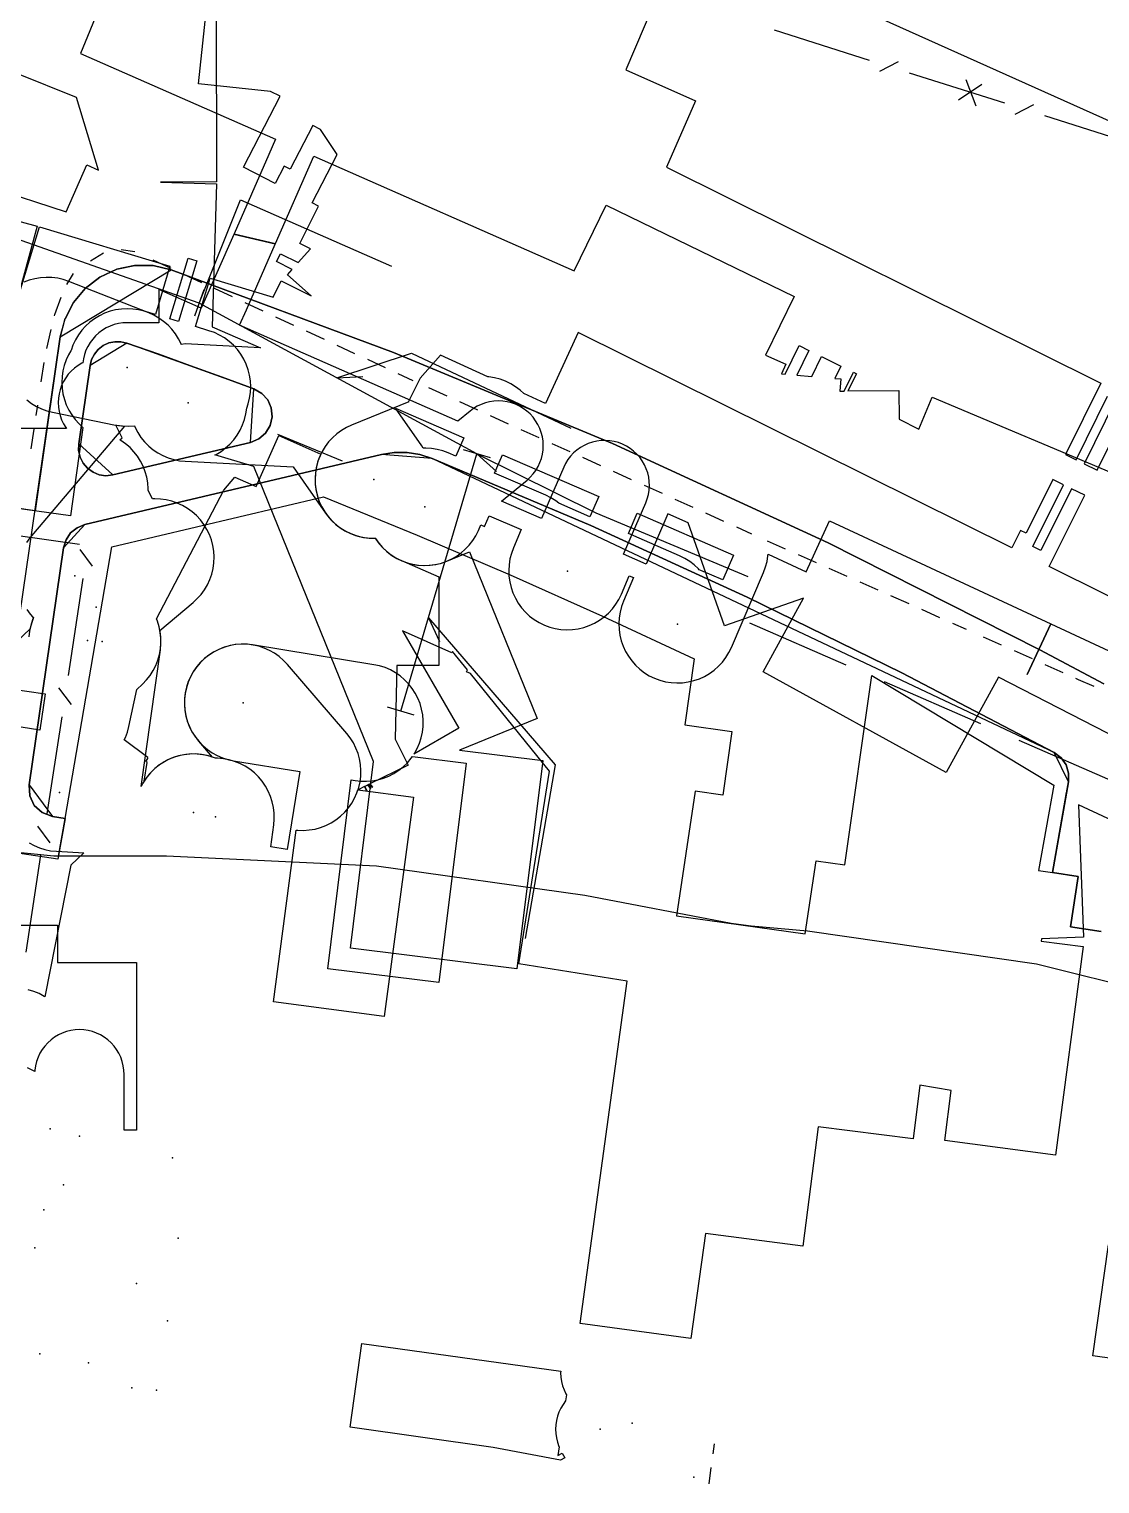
# Model space of a CAD drawing. Header units: metres. Extents: x -3782 to -2031, y 18790 to 19846.
# Drawn here: x -2287.5 to -2249.2, y 19525.9 to 19577.9 of the extents above; entities that cross this region are included whole.
import ezdxf

# ---------------------------------------------------------------- set-up
doc = ezdxf.new("R2010")
doc.units = ezdxf.units.M
for name, color, linetype in [('BOUNDARY', 7, 'Continuous'), ('CURB', 7, 'Continuous'), ('ELECTR_CABLE', 7, 'Continuous'), ('ELECTR_CABLE_COMM', 7, 'Continuous'), ('GRASS', 7, 'Continuous'), ('GROUND', 7, 'Continuous'), ('HEAT', 7, 'Continuous'), ('OVERHEAD_POWER_LINE', 7, 'Continuous'), ('ROAD', 7, 'Continuous'), ('SEWER', 7, 'Continuous'), ('SIDEWALK_PATH', 7, 'Continuous'), ('TREE', 7, 'Continuous'), ('WATER_PIPELINE', 7, 'Continuous')]:
    doc.layers.add(name, color=color, linetype=linetype)

msp = doc.modelspace()

# ---------------------------------------------------------------- linework, layer by layer
at = {"layer": 'BOUNDARY'}
msp.add_lwpolyline([(-2243.45, 19542.501), (-2251.484, 19544.512), (-2259.682, 19545.682), (-2261.698, 19545.863), (-2262.412, 19545.963), (-2267.644, 19546.959), (-2275.092, 19548.017), (-2282.606, 19548.37), (-2286.643, 19548.37), (-2288.405, 19548.548), (-2296.415, 19549.751), (-2298.312, 19550.132), (-2300.547, 19551.625), (-2307.232, 19555.634), (-2314.275, 19558.974), (-2321.61, 19561.613)], dxfattribs=at)
at = {"layer": 'CURB'}
for points in [[(-2214.674, 19559.326), (-2300.283, 19597.697)], [(-2285.332, 19569.657), (-2284.857, 19569.952)], [(-2284.235, 19570.066), (-2283.742, 19569.994)], [(-2286.587, 19565.707), (-2286.407, 19566.946), (-2282.443, 19569.345)], [(-2283.098, 19569.695), (-2282.455, 19569.398)], [(-2286.172, 19568.817), (-2285.932, 19569.205)], [(-2282.002, 19569.188), (-2281.359, 19568.89)], [(-2286.602, 19567.744), (-2286.378, 19568.364)], [(-2280.905, 19568.68), (-2280.263, 19568.382)], [(-2286.613, 19567.697), (-2286.602, 19567.744)], [(-2279.809, 19568.172), (-2279.167, 19567.874)], [(-2278.713, 19567.664), (-2278.071, 19567.366)], [(-2286.893, 19566.522), (-2286.729, 19567.21)], [(-2277.617, 19567.156), (-2276.975, 19566.859)], [(-2276.521, 19566.648), (-2275.879, 19566.351)], [(-2287.088, 19565.33), (-2286.986, 19566.031)], [(-2275.425, 19566.14), (-2274.782, 19565.843)], [(-2274.329, 19565.633), (-2273.794, 19565.385)], [(-2273.232, 19565.126), (-2272.587, 19564.835)], [(-2272.131, 19564.628), (-2271.486, 19564.336)], [(-2287.265, 19564.135), (-2287.209, 19564.502)], [(-2271.031, 19564.13), (-2270.386, 19563.838)], [(-2287.45, 19562.941), (-2287.342, 19563.641)], [(-2269.93, 19563.632), (-2269.285, 19563.34)], [(-2268.83, 19563.134), (-2268.184, 19562.842)], [(-2250.416, 19550.629), (-2250.346, 19551.023), (-2250.855, 19552.077), (-2273.101, 19562.592), (-2274.924, 19562.734), (-2285.531, 19560.227), (-2286.291, 19559.398), (-2287.522, 19550.92), (-2286.691, 19549.789), (-2286.239, 19549.716)], [(-2267.729, 19562.636), (-2267.084, 19562.344)], [(-2266.628, 19562.138), (-2265.983, 19561.846)], [(-2265.528, 19561.64), (-2264.883, 19561.348)], [(-2264.427, 19561.142), (-2263.782, 19560.85)], [(-2263.327, 19560.644), (-2262.681, 19560.352)], [(-2262.226, 19560.146), (-2261.687, 19559.902)], [(-2261.124, 19559.652), (-2260.477, 19559.364)], [(-2260.02, 19559.161), (-2259.373, 19558.873)], [(-2258.916, 19558.67), (-2258.269, 19558.382)], [(-2257.812, 19558.179), (-2257.165, 19557.892)], [(-2256.708, 19557.689), (-2256.061, 19557.401)], [(-2255.604, 19557.198), (-2254.957, 19556.91)], [(-2254.5, 19556.707), (-2254.01, 19556.489)], [(-2253.397, 19556.216), (-2252.75, 19555.929)], [(-2252.293, 19555.725), (-2251.647, 19555.435)], [(-2251.191, 19555.229), (-2250.546, 19554.939)], [(-2250.09, 19554.734), (-2250, 19554.693)], [(-2250, 19554.693), (-2249.442, 19554.446)], [(-2250.92, 19547.782), (-2250.413, 19550.645)], [(-2263.017, 19527.355), (-2263.066, 19526.998)], [(-2263.133, 19526.502), (-2263.213, 19525.919)]]:
    msp.add_lwpolyline(points, dxfattribs=at)
msp.add_lwpolyline([(-2285.344, 19565.919), (-2285.75, 19563.122), (-2284.53, 19562.005), (-2279.599, 19563.17), (-2279.48, 19565.081), (-2284.025, 19566.72)], close=True, dxfattribs=at)
at = {"layer": 'ELECTR_CABLE'}
for points in [[(-2280.834, 19578.768), (-2280.819, 19572.486), (-2282.819, 19572.481), (-2280.82, 19572.421), (-2280.975, 19567.305), (-2279.242, 19566.556), (-2281.719, 19566.687), (-2281.926, 19566.688), (-2282.081, 19566.673), (-2282.087, 19566.689), (-2282.179, 19566.874), (-2282.288, 19567.048), (-2282.414, 19567.212), (-2282.555, 19567.362), (-2282.711, 19567.497), (-2282.878, 19567.617), (-2283.057, 19567.719), (-2283.245, 19567.804), (-2286.104, 19568.925), (-2286.299, 19568.991), (-2286.5, 19569.037), (-2286.705, 19569.063), (-2286.911, 19569.07), (-2287.116, 19569.056), (-2287.319, 19569.022), (-2287.518, 19568.968), (-2287.711, 19568.895)], [(-2288.91, 19572.295), (-2286.203, 19571.412), (-2285.462, 19573.095), (-2285.04, 19572.909), (-2285.829, 19575.5), (-2292.244, 19578.078)], [(-2287.608, 19557.187), (-2287.481, 19557.024), (-2287.365, 19556.902), (-2287.431, 19556.726), (-2287.485, 19556.527), (-2287.493, 19556.489), (-2288.16, 19555.856)], [(-2258.303, 19555.202), (-2261.749, 19556.701)], [(-2253.482, 19553.105), (-2256.928, 19554.604)], [(-2248.661, 19551.008), (-2252.107, 19552.506)], [(-2287.524, 19548.844), (-2287.343, 19548.746), (-2287.153, 19548.666), (-2286.956, 19548.606), (-2286.754, 19548.565), (-2286.549, 19548.544), (-2285.567, 19548.492), (-2286.03, 19548.046), (-2286.962, 19543.341), (-2286.984, 19543.356), (-2287.165, 19543.454), (-2287.356, 19543.533), (-2287.553, 19543.594)]]:
    msp.add_lwpolyline(points, dxfattribs=at)
for points in [[(-2271.969, 19563.327), (-2272.254, 19562.671), (-2272.532, 19562.791), (-2272.725, 19562.864), (-2272.924, 19562.918), (-2273.127, 19562.952), (-2273.333, 19562.965), (-2273.426, 19562.963), (-2273.477, 19563.043), (-2274.422, 19564.394)], [(-2283.264, 19561.449), (-2283.262, 19561.513), (-2283.278, 19561.719), (-2283.313, 19561.922), (-2283.368, 19562.121), (-2283.442, 19562.313), (-2283.535, 19562.497), (-2283.645, 19562.671), (-2283.772, 19562.833), (-2283.914, 19562.983), (-2284.07, 19563.117), (-2284.239, 19563.236), (-2284.278, 19563.258), (-2284.193, 19563.335), (-2284.417, 19563.79), (-2284.382, 19563.782), (-2284.178, 19563.755), (-2283.972, 19563.749), (-2283.766, 19563.763), (-2283.758, 19563.765), (-2283.731, 19563.699), (-2283.635, 19563.517), (-2283.521, 19563.345), (-2283.391, 19563.185), (-2283.246, 19563.039), (-2283.087, 19562.907), (-2282.916, 19562.792), (-2282.734, 19562.695), (-2282.544, 19562.615), (-2282.347, 19562.555), (-2282.145, 19562.514), (-2281.94, 19562.493), (-2278.076, 19562.289), (-2276.917, 19560.634), (-2276.791, 19560.472), (-2276.649, 19560.322), (-2276.494, 19560.187), (-2276.325, 19560.068), (-2276.146, 19559.966), (-2275.958, 19559.882), (-2275.763, 19559.816), (-2275.562, 19559.771), (-2275.357, 19559.745), (-2275.151, 19559.739), (-2275.142, 19559.74), (-2275.136, 19559.73), (-2275.017, 19559.563), (-2274.881, 19559.407), (-2274.731, 19559.266), (-2274.567, 19559.141), (-2274.393, 19559.032), (-2274.208, 19558.94), (-2272.87, 19558.358), (-2272.87, 19555.19), (-2274.37, 19555.19), (-2274.425, 19552.557), (-2273.967, 19551.626), (-2275.334, 19550.953), (-2275.245, 19550.842), (-2275.263, 19550.828), (-2275.355, 19550.943), (-2275.405, 19550.918), (-2275.305, 19550.794), (-2275.317, 19550.784), (-2275.419, 19550.911), (-2275.513, 19550.865), (-2275.442, 19550.724), (-2275.45, 19550.72), (-2275.522, 19550.86), (-2275.758, 19550.744), (-2275.73, 19550.827), (-2275.685, 19551.028), (-2275.659, 19551.233), (-2275.654, 19551.439), (-2275.669, 19551.644), (-2275.703, 19551.847), (-2275.758, 19552.046), (-2275.832, 19552.238), (-2275.924, 19552.423), (-2276.034, 19552.597), (-2276.161, 19552.76), (-2278.277, 19555.223), (-2278.419, 19555.372), (-2278.575, 19555.507), (-2278.743, 19555.626), (-2278.922, 19555.728), (-2279.11, 19555.812), (-2279.306, 19555.877), (-2279.507, 19555.922), (-2279.712, 19555.948), (-2279.918, 19555.953), (-2280.123, 19555.938), (-2280.326, 19555.904), (-2280.525, 19555.849), (-2280.717, 19555.775), (-2280.902, 19555.683), (-2281.076, 19555.573), (-2281.239, 19555.446), (-2281.388, 19555.305), (-2281.523, 19555.149), (-2281.642, 19554.981), (-2281.744, 19554.801), (-2281.828, 19554.613), (-2281.893, 19554.418), (-2281.938, 19554.217), (-2281.964, 19554.012), (-2281.969, 19553.806), (-2281.955, 19553.601), (-2281.92, 19553.397), (-2281.865, 19553.199), (-2281.791, 19553.006), (-2281.699, 19552.822), (-2281.589, 19552.648), (-2281.463, 19552.485), (-2280.973, 19551.915), (-2281.102, 19551.956), (-2281.304, 19551.999), (-2281.509, 19552.022), (-2281.715, 19552.024), (-2281.92, 19552.007), (-2282.123, 19551.969), (-2282.321, 19551.912), (-2282.512, 19551.836), (-2282.695, 19551.741), (-2282.868, 19551.629), (-2283.029, 19551.5), (-2283.176, 19551.356), (-2283.309, 19551.199), (-2283.408, 19551.054), (-2283.301, 19551.72), (-2283.351, 19551.756), (-2283.279, 19551.858), (-2283.273, 19551.894), (-2284.124, 19552.525), (-2284.079, 19552.617), (-2284.006, 19552.81), (-2283.952, 19553.009), (-2283.664, 19554.331), (-2283.462, 19554.523), (-2283.32, 19554.672), (-2283.193, 19554.834), (-2283.082, 19555.008), (-2282.989, 19555.192), (-2282.914, 19555.384), (-2282.859, 19555.582), (-2282.823, 19555.785), (-2282.808, 19555.991), (-2282.812, 19556.197), (-2282.837, 19556.401), (-2282.847, 19556.446), (-2281.659, 19557.44), (-2281.508, 19557.58), (-2281.371, 19557.734), (-2281.25, 19557.9), (-2281.146, 19558.078), (-2281.059, 19558.265), (-2280.992, 19558.46), (-2280.944, 19558.66), (-2280.915, 19558.864), (-2280.907, 19559.07), (-2280.919, 19559.276), (-2280.951, 19559.48), (-2281.003, 19559.679), (-2281.075, 19559.872), (-2281.165, 19560.058), (-2281.272, 19560.234), (-2281.396, 19560.398), (-2281.536, 19560.549), (-2281.69, 19560.686), (-2281.857, 19560.807), (-2282.035, 19560.912), (-2282.222, 19560.998), (-2282.417, 19561.066), (-2282.617, 19561.114), (-2282.821, 19561.142), (-2283.027, 19561.15), (-2283.114, 19561.145)], [(-2267.148, 19561.23), (-2267.463, 19560.506), (-2268.574, 19560.989), (-2268.685, 19561.075), (-2268.86, 19561.184), (-2269.045, 19561.275), (-2270.879, 19562.073), (-2270.594, 19562.729)], [(-2262.327, 19559.133), (-2262.711, 19558.25), (-2263.492, 19558.59), (-2263.554, 19558.613), (-2263.58, 19558.643), (-2263.731, 19558.784), (-2263.894, 19558.91), (-2264.069, 19559.019), (-2264.254, 19559.11), (-2266.088, 19559.908), (-2265.773, 19560.632)], [(-2273.778, 19550.479), (-2274.822, 19542.633), (-2278.787, 19543.16), (-2277.969, 19549.304), (-2277.912, 19549.297), (-2277.706, 19549.292), (-2277.5, 19549.306), (-2277.297, 19549.341), (-2277.098, 19549.396), (-2276.906, 19549.47), (-2276.722, 19549.562), (-2276.547, 19549.672), (-2276.385, 19549.798), (-2276.235, 19549.94), (-2276.1, 19550.096), (-2275.981, 19550.264), (-2275.879, 19550.443), (-2275.795, 19550.632), (-2275.759, 19550.743)]]:
    msp.add_lwpolyline(points, close=True, dxfattribs=at)
at = {"layer": 'ELECTR_CABLE_COMM'}
for points in [[(-2260.878, 19577.919), (-2257.471, 19576.841)], [(-2257.088, 19576.442), (-2256.423, 19576.787)], [(-2256.04, 19576.388), (-2252.633, 19575.31)], [(-2254.022, 19576.142), (-2253.659, 19575.21)], [(-2253.45, 19575.963), (-2254.279, 19575.404)], [(-2252.25, 19574.911), (-2251.585, 19575.257)], [(-2251.203, 19574.858), (-2247.795, 19573.78)], [(-2281.442, 19568.149), (-2296.483, 19573.443)], [(-2281.442, 19568.149), (-2279.965, 19571.848)], [(-2279.965, 19571.848), (-2274.562, 19569.468)], [(-2281.276, 19568.621), (-2281.608, 19567.677)], [(-2271.505, 19562.757), (-2281.442, 19568.149)], [(-2276.514, 19565.475), (-2273.849, 19566.363)], [(-2273.849, 19566.363), (-2268.147, 19563.676)], [(-2276.514, 19565.475), (-2275.581, 19565.522)], [(-2274.223, 19553.559), (-2271.505, 19562.757)], [(-2271.025, 19562.615), (-2271.984, 19562.898)], [(-2271.505, 19562.757), (-2267.257, 19560.649)], [(-2271.505, 19562.757), (-2270.81, 19562.133)], [(-2267.257, 19560.649), (-2261.81, 19558.372)], [(-2285.715, 19559.519), (-2289.185, 19560.006)], [(-2285.254, 19558.738), (-2285.698, 19559.342)], [(-2286.119, 19554.834), (-2285.589, 19558.298)], [(-2273.239, 19556.889), (-2268.707, 19551.64)], [(-2273.239, 19556.889), (-2272.84, 19556.044)], [(-2286.011, 19553.791), (-2286.455, 19554.395)], [(-2273.744, 19553.418), (-2274.703, 19553.701)], [(-2286.877, 19549.887), (-2286.346, 19553.351)], [(-2268.707, 19551.64), (-2269.778, 19545.427)], [(-2286.768, 19548.844), (-2287.212, 19549.448)], [(-2287.634, 19544.94), (-2287.104, 19548.404)]]:
    msp.add_lwpolyline(points, dxfattribs=at)
at = {"layer": 'GRASS'}
for points in [[(-2279.48, 19565.081), (-2280.613, 19565.5), (-2281.748, 19565.912), (-2282.885, 19566.319), (-2284.025, 19566.72), (-2284.24, 19566.769), (-2284.459, 19566.77), (-2284.672, 19566.724), (-2284.873, 19566.63), (-2285.048, 19566.496), (-2285.188, 19566.328), (-2285.288, 19566.133), (-2285.344, 19565.919), (-2285.75, 19563.122), (-2285.755, 19562.877), (-2285.702, 19562.642), (-2285.594, 19562.427), (-2285.436, 19562.241), (-2285.236, 19562.099), (-2285.012, 19562.01), (-2284.773, 19561.978), (-2284.53, 19562.005), (-2279.599, 19563.17), (-2279.302, 19563.294), (-2279.064, 19563.499), (-2278.902, 19563.768), (-2278.831, 19564.081), (-2278.862, 19564.401), (-2278.99, 19564.688), (-2279.2, 19564.921)], [(-2257.38, 19554.83), (-2250.875, 19550.906), (-2251.414, 19547.856), (-2250.92, 19547.782), (-2250.346, 19551.023), (-2250.341, 19551.338), (-2250.43, 19551.633), (-2250.605, 19551.886), (-2250.855, 19552.077), (-2256.308, 19554.932), (-2261.835, 19557.638), (-2267.434, 19560.191), (-2273.101, 19562.592), (-2273.545, 19562.734), (-2274.002, 19562.805), (-2274.464, 19562.805), (-2274.924, 19562.734), (-2285.531, 19560.227), (-2285.81, 19560.115), (-2286.039, 19559.929), (-2286.203, 19559.685), (-2286.291, 19559.398), (-2287.522, 19550.92), (-2287.501, 19550.527), (-2287.338, 19550.184), (-2287.059, 19549.926), (-2286.691, 19549.789), (-2286.239, 19549.716), (-2284.562, 19559.429), (-2276.99, 19561.218), (-2273.641, 19559.85), (-2270.314, 19558.428), (-2267.011, 19556.952), (-2263.733, 19555.424), (-2264.069, 19553.07), (-2262.387, 19552.834), (-2262.705, 19550.556), (-2263.704, 19550.696), (-2264.369, 19546.236), (-2259.766, 19545.594), (-2259.374, 19548.206), (-2258.347, 19548.054)]]:
    msp.add_lwpolyline(points, close=True, dxfattribs=at)
at = {"layer": 'GROUND'}
msp.add_lwpolyline([(-2243.45, 19542.501), (-2251.484, 19544.512), (-2259.682, 19545.682), (-2261.698, 19545.863), (-2262.412, 19545.963), (-2267.644, 19546.959), (-2275.092, 19548.017), (-2282.606, 19548.37), (-2286.471, 19548.37), (-2286.239, 19549.716), (-2286.691, 19549.789), (-2287.059, 19549.926), (-2287.338, 19550.184), (-2287.501, 19550.527), (-2287.522, 19550.92), (-2286.291, 19559.398), (-2286.203, 19559.685), (-2286.039, 19559.929), (-2285.81, 19560.115), (-2285.531, 19560.227), (-2274.924, 19562.734), (-2274.464, 19562.805), (-2274.002, 19562.805), (-2273.545, 19562.734), (-2273.101, 19562.592), (-2267.434, 19560.191), (-2261.835, 19557.638), (-2256.308, 19554.932), (-2250.855, 19552.077), (-2250.605, 19551.886), (-2250.43, 19551.633), (-2250.341, 19551.338), (-2250.346, 19551.023), (-2250.92, 19547.782), (-2250.004, 19547.645), (-2250.273, 19545.846), (-2249.176, 19545.681)], dxfattribs=at)
at = {"layer": 'HEAT'}
for points in [[(-2287.606, 19564.685), (-2287.441, 19564.562), (-2287.264, 19564.456), (-2287.078, 19564.367), (-2286.884, 19564.297), (-2286.685, 19564.246), (-2284.428, 19563.79), (-2284.224, 19563.76), (-2284.115, 19563.754), (-2287.496, 19559.752), (-2287.621, 19559.588)], [(-2240.185, 19545.641), (-2249.982, 19550.204), (-2249.809, 19545.469), (-2251.309, 19545.414), (-2251.323, 19545.332), (-2249.825, 19545.135), (-2250.806, 19537.682), (-2254.772, 19538.204), (-2254.537, 19539.991), (-2255.663, 19540.174), (-2255.904, 19538.264), (-2259.298, 19538.693), (-2259.853, 19534.421), (-2263.333, 19534.873), (-2263.849, 19531.115), (-2267.812, 19531.659), (-2266.131, 19543.902), (-2270.012, 19544.523), (-2268.91, 19551.414), (-2271.735, 19554.9), (-2271.875, 19554.96), (-2271.843, 19555.034), (-2272.378, 19555.693), (-2272.399, 19555.646), (-2274.171, 19556.43), (-2272.15, 19552.951), (-2273.758, 19552.016), (-2273.741, 19552.04), (-2273.642, 19552.22), (-2273.56, 19552.41), (-2273.497, 19552.606), (-2273.454, 19552.808), (-2273.431, 19553.012), (-2273.428, 19553.218), (-2273.445, 19553.424), (-2273.483, 19553.626), (-2273.54, 19553.825), (-2273.616, 19554.016), (-2273.71, 19554.199), (-2273.822, 19554.372), (-2273.951, 19554.533), (-2274.094, 19554.681), (-2274.252, 19554.814), (-2274.421, 19554.931), (-2274.602, 19555.031), (-2274.791, 19555.112), (-2274.987, 19555.175), (-2275.189, 19555.218), (-2279.532, 19555.926), (-2279.737, 19555.95), (-2279.943, 19555.953), (-2280.148, 19555.935), (-2280.351, 19555.898), (-2280.549, 19555.841), (-2280.74, 19555.765), (-2280.923, 19555.67), (-2281.096, 19555.558), (-2281.258, 19555.43), (-2281.405, 19555.286), (-2281.538, 19555.129), (-2281.655, 19554.959), (-2281.755, 19554.779), (-2281.837, 19554.59), (-2281.899, 19554.393), (-2281.942, 19554.192), (-2281.966, 19553.987), (-2281.969, 19553.781), (-2281.951, 19553.576), (-2281.914, 19553.373), (-2281.857, 19553.175), (-2281.781, 19552.983), (-2281.686, 19552.8), (-2281.574, 19552.627), (-2281.446, 19552.466), (-2281.302, 19552.318), (-2281.145, 19552.185), (-2280.975, 19552.068), (-2280.795, 19551.969), (-2280.606, 19551.887), (-2280.409, 19551.824), (-2280.382, 19551.818), (-2280.575, 19551.854), (-2280.781, 19551.872), (-2280.853, 19551.871), (-2280.959, 19551.913), (-2281.157, 19551.97), (-2281.359, 19552.007), (-2281.565, 19552.025), (-2281.771, 19552.022), (-2281.976, 19551.999), (-2282.177, 19551.956), (-2282.374, 19551.893), (-2282.563, 19551.812), (-2282.743, 19551.712), (-2282.913, 19551.595), (-2283.07, 19551.462), (-2283.214, 19551.314), (-2283.343, 19551.153), (-2283.455, 19550.98), (-2283.516, 19550.862), (-2282.827, 19555.754), (-2282.809, 19555.959), (-2282.81, 19556.165), (-2282.832, 19556.37), (-2282.874, 19556.572), (-2282.935, 19556.769), (-2282.972, 19556.858), (-2280.552, 19561.464), (-2280.163, 19561.923), (-2279.403, 19561.586), (-2278.594, 19563.415), (-2277.09, 19562.75), (-2277.117, 19562.688), (-2277.191, 19562.496), (-2277.246, 19562.297), (-2277.281, 19562.094), (-2277.296, 19561.889), (-2277.291, 19561.682), (-2277.266, 19561.478), (-2277.22, 19561.277), (-2277.155, 19561.081), (-2277.072, 19560.893), (-2276.97, 19560.714), (-2276.851, 19560.545), (-2276.717, 19560.389), (-2276.567, 19560.247), (-2276.405, 19560.121), (-2276.23, 19560.011), (-2276.046, 19559.918), (-2275.854, 19559.844), (-2275.655, 19559.789), (-2275.452, 19559.754), (-2275.247, 19559.739), (-2275.144, 19559.742), (-2275.143, 19559.741), (-2275.024, 19559.572), (-2274.89, 19559.416), (-2274.74, 19559.274), (-2274.578, 19559.148), (-2274.403, 19559.038), (-2274.219, 19558.945), (-2274.027, 19558.871), (-2273.828, 19558.816), (-2273.625, 19558.781), (-2273.42, 19558.766), (-2273.214, 19558.772), (-2273.009, 19558.797), (-2272.808, 19558.842), (-2272.612, 19558.907), (-2272.424, 19558.991), (-2272.245, 19559.093), (-2272.076, 19559.211), (-2271.921, 19559.346), (-2271.779, 19559.496), (-2271.652, 19559.658), (-2271.542, 19559.832), (-2271.449, 19560.016), (-2271.361, 19560.216), (-2271.229, 19560.158), (-2271.065, 19560.541), (-2269.917, 19560.05), (-2270.199, 19559.392), (-2270.27, 19559.198), (-2270.323, 19558.999), (-2270.355, 19558.795), (-2270.368, 19558.59), (-2270.36, 19558.384), (-2270.332, 19558.18), (-2270.284, 19557.979), (-2270.217, 19557.784), (-2270.131, 19557.597), (-2270.027, 19557.419), (-2269.906, 19557.252), (-2269.77, 19557.098), (-2269.619, 19556.958), (-2269.454, 19556.833), (-2269.279, 19556.725), (-2269.094, 19556.635), (-2268.9, 19556.563), (-2268.701, 19556.511), (-2268.498, 19556.478), (-2268.292, 19556.466), (-2268.086, 19556.474), (-2267.882, 19556.502), (-2267.681, 19556.549), (-2267.486, 19556.617), (-2267.299, 19556.703), (-2267.121, 19556.807), (-2266.954, 19556.927), (-2266.8, 19557.064), (-2266.66, 19557.215), (-2266.535, 19557.379), (-2266.427, 19557.555), (-2266.337, 19557.74), (-2266.055, 19558.399), (-2265.9, 19558.332), (-2266.261, 19557.49), (-2266.332, 19557.296), (-2266.385, 19557.097), (-2266.417, 19556.893), (-2266.43, 19556.688), (-2266.422, 19556.482), (-2266.394, 19556.278), (-2266.346, 19556.077), (-2266.279, 19555.882), (-2266.193, 19555.695), (-2266.089, 19555.517), (-2265.968, 19555.35), (-2265.832, 19555.196), (-2265.681, 19555.056), (-2265.516, 19554.931), (-2265.341, 19554.823), (-2265.156, 19554.733), (-2264.962, 19554.661), (-2264.763, 19554.609), (-2264.56, 19554.576), (-2264.354, 19554.564), (-2264.148, 19554.572), (-2263.944, 19554.6), (-2263.743, 19554.647), (-2263.548, 19554.715), (-2263.361, 19554.801), (-2263.183, 19554.905), (-2263.016, 19555.025), (-2262.862, 19555.162), (-2262.722, 19555.313), (-2262.597, 19555.477), (-2262.489, 19555.653), (-2262.399, 19555.838), (-2261.252, 19558.52), (-2261.181, 19558.713), (-2261.128, 19558.912), (-2261.096, 19559.116), (-2261.092, 19559.176), (-2259.732, 19558.543), (-2258.889, 19560.357), (-2250.981, 19556.681), (-2251.824, 19554.868), (-2250.98, 19556.681), (-2243.013, 19552.97)], [(-2287.534, 19557.088), (-2287.398, 19556.933), (-2287.363, 19556.901), (-2287.399, 19556.818), (-2287.462, 19556.621), (-2287.505, 19556.42), (-2287.529, 19556.215)], [(-2241.746, 19529.419), (-2249.472, 19530.505), (-2248.916, 19534.466)]]:
    msp.add_lwpolyline(points, dxfattribs=at)
for points in [[(-2278.293, 19548.61), (-2278.879, 19548.705), (-2278.774, 19549.493), (-2278.756, 19549.699), (-2278.759, 19549.905), (-2278.782, 19550.11), (-2278.825, 19550.311), (-2278.888, 19550.508), (-2278.969, 19550.697), (-2279.069, 19550.877), (-2279.186, 19551.047), (-2279.318, 19551.204), (-2279.466, 19551.348), (-2279.627, 19551.477), (-2279.8, 19551.589), (-2279.983, 19551.683), (-2280.175, 19551.76), (-2280.369, 19551.816), (-2280.208, 19551.781), (-2277.839, 19551.395)], [(-2271.895, 19551.701), (-2272.864, 19543.853), (-2276.834, 19544.344), (-2276, 19551.095), (-2275.865, 19551.073), (-2275.66, 19551.05), (-2275.454, 19551.047), (-2275.249, 19551.064), (-2275.046, 19551.101), (-2274.848, 19551.158), (-2274.656, 19551.234), (-2274.473, 19551.329), (-2274.3, 19551.441), (-2274.139, 19551.569), (-2273.991, 19551.713), (-2273.858, 19551.87), (-2273.812, 19551.938)]]:
    msp.add_lwpolyline(points, close=True, dxfattribs=at)
at = {"layer": 'OVERHEAD_POWER_LINE'}
msp.add_lwpolyline([(-2276.313, 19562.497), (-2278.623, 19563.452)], dxfattribs=at)
at = {"layer": 'ROAD'}
msp.add_lwpolyline([(-2249.081, 19554.528), (-2249.842, 19554.94), (-2250.605, 19555.349), (-2251.368, 19555.754), (-2251.369, 19555.754), (-2258.944, 19559.582), (-2266.654, 19563.125), (-2274.489, 19566.381), (-2274.49, 19566.381), (-2282.442, 19569.345), (-2282.444, 19569.345), (-2283.089, 19569.494), (-2283.091, 19569.494), (-2283.746, 19569.499), (-2283.748, 19569.499), (-2284.388, 19569.36), (-2284.39, 19569.36), (-2284.991, 19569.082), (-2284.992, 19569.081), (-2285.518, 19568.677), (-2285.519, 19568.676), (-2285.938, 19568.173), (-2285.939, 19568.171), (-2286.239, 19567.59), (-2286.24, 19567.588), (-2286.407, 19566.946), (-2286.407, 19566.945), (-2286.587, 19565.707), (-2287.311, 19560.725), (-2289.29, 19561.012)], dxfattribs=at)
at = {"layer": 'SEWER'}
for points in [[(-2284.992, 19578.761), (-2285.685, 19577.081), (-2278.708, 19574.008), (-2278.95, 19573.459), (-2280.194, 19570.633), (-2278.711, 19570.278), (-2277.335, 19573.403), (-2268.026, 19569.303), (-2266.877, 19571.658), (-2260.163, 19568.383), (-2261.184, 19566.29), (-2260.456, 19565.969), (-2260.611, 19565.615), (-2260.482, 19565.604), (-2259.978, 19566.63), (-2259.629, 19566.459), (-2260.066, 19565.57), (-2259.531, 19565.526), (-2259.181, 19566.239), (-2258.484, 19565.897), (-2258.699, 19565.457), (-2258.489, 19565.44), (-2258.525, 19565.004), (-2258.364, 19565.005), (-2258.035, 19565.676), (-2257.933, 19565.626), (-2258.237, 19565.007), (-2256.415, 19565.026), (-2256.404, 19564.001), (-2255.702, 19563.641), (-2255.217, 19564.79), (-2248.368, 19561.899)], [(-2244.635, 19550.555), (-2252.854, 19554.766), (-2254.725, 19551.366), (-2261.269, 19554.967), (-2259.823, 19557.596), (-2262.653, 19556.602), (-2263.951, 19560.297), (-2264.672, 19560.614), (-2265.452, 19558.817), (-2266.262, 19559.168), (-2265.467, 19561.003), (-2265.411, 19561.15), (-2265.371, 19561.302), (-2265.345, 19561.457), (-2265.335, 19561.613), (-2265.34, 19561.77), (-2265.36, 19561.926), (-2265.396, 19562.079), (-2265.446, 19562.228), (-2265.511, 19562.371), (-2265.59, 19562.507), (-2265.681, 19562.634), (-2265.785, 19562.752), (-2265.899, 19562.86), (-2266.024, 19562.955), (-2266.157, 19563.038), (-2266.298, 19563.108), (-2266.445, 19563.163), (-2266.597, 19563.204), (-2266.751, 19563.229), (-2266.908, 19563.24), (-2267.065, 19563.235), (-2267.221, 19563.214), (-2267.374, 19563.178), (-2267.522, 19563.128), (-2267.665, 19563.063), (-2267.801, 19562.985), (-2267.929, 19562.893), (-2268.047, 19562.79), (-2268.154, 19562.675), (-2268.25, 19562.551), (-2268.333, 19562.417), (-2268.402, 19562.277), (-2269.198, 19560.442), (-2270.625, 19561.061), (-2269.711, 19561.818), (-2269.595, 19561.924), (-2269.49, 19562.04), (-2269.397, 19562.167), (-2269.317, 19562.302), (-2269.25, 19562.444), (-2269.198, 19562.592), (-2269.161, 19562.745), (-2269.138, 19562.9), (-2269.131, 19563.057), (-2269.14, 19563.214), (-2269.163, 19563.369), (-2269.202, 19563.521), (-2269.256, 19563.669), (-2269.323, 19563.81), (-2269.405, 19563.945), (-2269.499, 19564.071), (-2269.605, 19564.186), (-2269.722, 19564.291), (-2269.848, 19564.384), (-2269.983, 19564.464), (-2270.125, 19564.531), (-2270.273, 19564.583), (-2270.426, 19564.621), (-2270.581, 19564.643), (-2270.738, 19564.65), (-2270.895, 19564.642), (-2271.05, 19564.618), (-2271.202, 19564.579), (-2271.35, 19564.526), (-2271.492, 19564.458), (-2271.626, 19564.377), (-2271.752, 19564.283), (-2272.186, 19563.923), (-2279.995, 19567.363), (-2279.753, 19567.912), (-2278.722, 19570.254), (-2280.205, 19570.609), (-2281.368, 19567.968), (-2282.884, 19568.635), (-2282.884, 19567.449), (-2284.012, 19567.449), (-2284.169, 19567.441), (-2284.324, 19567.418), (-2284.476, 19567.38), (-2284.624, 19567.327), (-2284.766, 19567.26), (-2284.901, 19567.179), (-2285.027, 19567.086), (-2285.143, 19566.98), (-2285.249, 19566.864), (-2285.342, 19566.738), (-2285.423, 19566.603), (-2285.49, 19566.461), (-2285.543, 19566.313), (-2285.581, 19566.161), (-2285.602, 19566.018), (-2285.638, 19566.001), (-2285.773, 19565.92), (-2285.899, 19565.827), (-2286.015, 19565.721), (-2286.121, 19565.605), (-2286.214, 19565.479), (-2286.295, 19565.344), (-2286.362, 19565.202), (-2286.415, 19565.054), (-2286.453, 19564.902), (-2286.476, 19564.747), (-2286.484, 19564.59), (-2286.476, 19564.433), (-2286.453, 19564.278), (-2286.415, 19564.125), (-2286.362, 19563.978), (-2286.295, 19563.836), (-2286.214, 19563.701), (-2286.184, 19563.66), (-2289.013, 19563.66)], [(-2291.142, 19545.897), (-2286.511, 19545.897), (-2286.511, 19544.565), (-2283.686, 19544.565), (-2283.686, 19538.565), (-2284.123, 19538.565), (-2284.123, 19540.565), (-2284.131, 19540.722), (-2284.154, 19540.877), (-2284.192, 19541.029), (-2284.245, 19541.177), (-2284.312, 19541.319), (-2284.393, 19541.454), (-2284.486, 19541.58), (-2284.591, 19541.696), (-2284.708, 19541.802), (-2284.834, 19541.895), (-2284.969, 19541.976), (-2285.111, 19542.043), (-2285.258, 19542.096), (-2285.411, 19542.134), (-2285.566, 19542.157), (-2285.723, 19542.165), (-2285.88, 19542.157), (-2286.035, 19542.134), (-2286.187, 19542.096), (-2286.335, 19542.043), (-2286.477, 19541.976), (-2286.612, 19541.895), (-2286.738, 19541.802), (-2286.854, 19541.696), (-2286.96, 19541.58), (-2287.053, 19541.454), (-2287.134, 19541.319), (-2287.201, 19541.177), (-2287.254, 19541.029), (-2287.292, 19540.877), (-2287.315, 19540.722), (-2287.318, 19540.663), (-2287.434, 19540.732), (-2287.576, 19540.799)]]:
    msp.add_lwpolyline(points, dxfattribs=at)
msp.add_lwpolyline([(-2268.516, 19526.766), (-2270.922, 19527.224), (-2276.042, 19527.951), (-2275.624, 19530.945), (-2268.507, 19529.951), (-2268.51, 19529.891), (-2268.502, 19529.734), (-2268.479, 19529.579), (-2268.441, 19529.427), (-2268.388, 19529.279), (-2268.321, 19529.137), (-2268.303, 19529.103), (-2268.334, 19528.884), (-2268.424, 19528.762), (-2268.505, 19528.628), (-2268.572, 19528.486), (-2268.625, 19528.338), (-2268.663, 19528.186), (-2268.686, 19528.03), (-2268.694, 19527.873), (-2268.686, 19527.717), (-2268.663, 19527.561), (-2268.625, 19527.409), (-2268.572, 19527.261), (-2268.563, 19527.242), (-2268.606, 19526.936), (-2268.451, 19527.018), (-2268.361, 19526.849)], close=True, dxfattribs=at)
at = {"layer": 'SIDEWALK_PATH'}
for points in [[(-2288.426, 19553.047), (-2286.587, 19565.707), (-2286.407, 19566.946), (-2286.239, 19567.589), (-2285.939, 19568.172), (-2285.518, 19568.676), (-2284.991, 19569.081), (-2284.388, 19569.36), (-2283.747, 19569.499), (-2283.09, 19569.494), (-2282.443, 19569.345), (-2274.489, 19566.381), (-2266.654, 19563.125), (-2258.944, 19559.582), (-2251.368, 19555.754), (-2250.604, 19555.348), (-2249.842, 19554.94), (-2249.081, 19554.528)], [(-2249.176, 19545.681), (-2250.273, 19545.846), (-2250.004, 19547.645), (-2250.92, 19547.782), (-2250.346, 19551.023), (-2250.341, 19551.338), (-2250.43, 19551.633), (-2250.605, 19551.886), (-2250.855, 19552.077), (-2256.308, 19554.932), (-2261.835, 19557.638), (-2267.434, 19560.191), (-2273.101, 19562.592), (-2273.545, 19562.734), (-2274.002, 19562.805), (-2274.464, 19562.805), (-2274.924, 19562.734), (-2285.531, 19560.227), (-2285.81, 19560.115), (-2286.039, 19559.929), (-2286.203, 19559.685), (-2286.291, 19559.398), (-2287.522, 19550.92), (-2287.501, 19550.527), (-2287.338, 19550.184), (-2287.059, 19549.926), (-2286.691, 19549.789), (-2286.239, 19549.716), (-2286.49, 19548.26), (-2289.303, 19548.683)]]:
    msp.add_lwpolyline(points, dxfattribs=at)
msp.add_lwpolyline([(-2279.599, 19563.17), (-2284.53, 19562.005), (-2284.773, 19561.978), (-2285.012, 19562.01), (-2285.236, 19562.099), (-2285.436, 19562.241), (-2285.594, 19562.427), (-2285.702, 19562.642), (-2285.755, 19562.877), (-2285.75, 19563.122), (-2285.344, 19565.919), (-2285.288, 19566.133), (-2285.188, 19566.328), (-2285.048, 19566.496), (-2284.873, 19566.63), (-2284.672, 19566.724), (-2284.459, 19566.77), (-2284.24, 19566.769), (-2284.025, 19566.72), (-2282.885, 19566.319), (-2281.748, 19565.912), (-2280.613, 19565.5), (-2279.48, 19565.081), (-2279.2, 19564.921), (-2278.99, 19564.688), (-2278.862, 19564.401), (-2278.831, 19564.081), (-2278.902, 19563.768), (-2279.064, 19563.499), (-2279.302, 19563.294)], close=True, dxfattribs=at)
at = {"layer": 'TREE'}
for p in [(-2284.011, 19565.849), (-2281.83, 19564.589), (-2275.196, 19561.839), (-2273.37, 19560.866), (-2285.892, 19558.397), (-2268.268, 19558.566), (-2285.123, 19557.28), (-2264.33, 19556.664), (-2285.433, 19556.081), (-2284.907, 19556.047), (-2279.87, 19553.854), (-2286.437, 19550.641), (-2281.639, 19549.926), (-2280.855, 19549.772), (-2286.767, 19538.622), (-2285.723, 19538.354), (-2282.4, 19537.585), (-2286.288, 19536.619), (-2286.997, 19535.724), (-2282.196, 19534.706), (-2287.318, 19534.363), (-2283.687, 19533.083), (-2282.568, 19531.75), (-2287.141, 19530.571), (-2285.4, 19530.245), (-2283.844, 19529.353), (-2282.965, 19529.274), (-2267.094, 19527.872), (-2265.953, 19528.097), (-2263.741, 19526.159)]:
    msp.add_point(p, dxfattribs=at)
at = {"layer": 'WATER_PIPELINE'}
for points in [[(-2230.435, 19548.493), (-2251.034, 19558.726), (-2249.766, 19561.278), (-2250.232, 19561.51), (-2251.33, 19559.3), (-2251.617, 19559.443), (-2250.52, 19561.653), (-2250.901, 19561.842), (-2251.858, 19559.916), (-2252.066, 19560.02), (-2252.377, 19559.393), (-2267.884, 19567.096), (-2269.058, 19564.557), (-2269.825, 19564.911), (-2269.958, 19565.034), (-2270.122, 19565.158), (-2270.298, 19565.265), (-2270.484, 19565.354), (-2270.677, 19565.425), (-2270.877, 19565.476), (-2271.081, 19565.508), (-2271.12, 19565.51), (-2272.808, 19566.291), (-2273.535, 19565.471), (-2273.953, 19564.635), (-2273.944, 19564.614), (-2275.987, 19563.785), (-2276.174, 19563.698), (-2276.351, 19563.593), (-2276.517, 19563.472), (-2276.671, 19563.334), (-2276.811, 19563.183), (-2276.935, 19563.018), (-2277.042, 19562.842), (-2277.131, 19562.656), (-2277.202, 19562.463), (-2277.254, 19562.263), (-2277.285, 19562.06), (-2277.297, 19561.854), (-2277.288, 19561.648), (-2277.259, 19561.444), (-2277.211, 19561.244), (-2277.143, 19561.049), (-2277.056, 19560.862), (-2276.951, 19560.685), (-2276.83, 19560.518), (-2276.692, 19560.365), (-2276.541, 19560.225), (-2276.376, 19560.101), (-2276.2, 19559.994), (-2276.014, 19559.904), (-2275.821, 19559.834), (-2275.621, 19559.782), (-2275.418, 19559.75), (-2275.212, 19559.739), (-2275.142, 19559.742), (-2275.124, 19559.712), (-2275.003, 19559.545), (-2274.865, 19559.392), (-2274.714, 19559.252), (-2274.549, 19559.128), (-2274.373, 19559.021), (-2274.187, 19558.931), (-2273.994, 19558.861), (-2273.794, 19558.809), (-2273.591, 19558.777), (-2273.385, 19558.766), (-2273.179, 19558.775), (-2272.975, 19558.803), (-2272.775, 19558.852), (-2272.58, 19558.92), (-2271.767, 19559.25), (-2269.349, 19553.291), (-2272.129, 19552.163), (-2269.152, 19551.795), (-2270.072, 19544.342), (-2276.027, 19545.077), (-2275.202, 19551.757), (-2279.483, 19562.304), (-2280.874, 19562.722), (-2280.836, 19562.74), (-2280.659, 19562.847), (-2280.494, 19562.97), (-2280.341, 19563.108), (-2280.203, 19563.261), (-2280.081, 19563.427), (-2279.975, 19563.604), (-2279.888, 19563.791), (-2279.819, 19563.985), (-2279.769, 19564.185), (-2279.739, 19564.389), (-2279.739, 19564.391), (-2279.683, 19564.549), (-2279.634, 19564.749), (-2279.604, 19564.953), (-2279.595, 19565.159), (-2279.605, 19565.364), (-2279.636, 19565.568), (-2279.687, 19565.768), (-2279.757, 19565.962), (-2279.845, 19566.148), (-2279.952, 19566.324), (-2280.075, 19566.49), (-2280.214, 19566.642), (-2280.367, 19566.78), (-2280.533, 19566.902), (-2280.71, 19567.008), (-2280.896, 19567.095), (-2281.091, 19567.164), (-2281.569, 19567.308), (-2281.049, 19569.039), (-2278.798, 19568.363), (-2278.509, 19568.941), (-2277.436, 19568.405), (-2278.285, 19569.159), (-2278.115, 19569.35), (-2278.679, 19569.632), (-2278.536, 19569.917), (-2277.896, 19569.597), (-2277.457, 19570.092), (-2277.838, 19570.283), (-2277.17, 19571.621), (-2277.393, 19571.737), (-2276.501, 19573.46), (-2277.096, 19574.356), (-2277.38, 19574.504), (-2278.191, 19572.938), (-2278.404, 19573.048), (-2278.725, 19572.426), (-2279.859, 19573.013), (-2278.547, 19575.546), (-2278.883, 19575.72), (-2281.463, 19575.995), (-2279.505, 19594.366)], [(-2264.826, 19579.666), (-2266.181, 19576.491), (-2263.681, 19575.39), (-2264.729, 19573.01), (-2249.188, 19565.29), (-2250.457, 19562.735), (-2250.076, 19562.546), (-2248.948, 19564.817)], [(-2289.71, 19571.567), (-2287.235, 19570.897), (-2288.018, 19568.001), (-2287.155, 19570.874), (-2282.486, 19569.471), (-2283.006, 19567.739), (-2283.408, 19567.86), (-2283.608, 19567.91), (-2283.812, 19567.939), (-2284.018, 19567.949), (-2284.223, 19567.938), (-2284.427, 19567.907), (-2284.627, 19567.857), (-2284.821, 19567.787), (-2285.007, 19567.698), (-2285.183, 19567.592), (-2285.349, 19567.468), (-2285.501, 19567.33), (-2285.639, 19567.177), (-2285.761, 19567.011), (-2285.867, 19566.834), (-2285.954, 19566.647), (-2286.023, 19566.453), (-2286.025, 19566.447), (-2286.109, 19566.305), (-2286.197, 19566.118), (-2286.266, 19565.924), (-2286.316, 19565.724), (-2286.345, 19565.52), (-2286.355, 19565.314), (-2286.344, 19565.108), (-2286.314, 19564.905), (-2286.263, 19564.705), (-2286.193, 19564.511), (-2286.105, 19564.325), (-2285.998, 19564.148), (-2285.875, 19563.983), (-2285.736, 19563.831), (-2285.598, 19563.706), (-2286.047, 19560.54), (-2288.027, 19560.821)], [(-2248.66, 19564.674), (-2249.788, 19562.403), (-2249.322, 19562.171), (-2248.364, 19564.099)], [(-2288.931, 19554.456), (-2286.951, 19554.175), (-2287.135, 19552.878), (-2289.083, 19553.188)]]:
    msp.add_lwpolyline(points, dxfattribs=at)
msp.add_lwpolyline([(-2281.834, 19569.757), (-2281.529, 19569.665), (-2282.182, 19567.492), (-2282.487, 19567.584)], close=True, dxfattribs=at)

doc.saveas('drawing.dxf')
